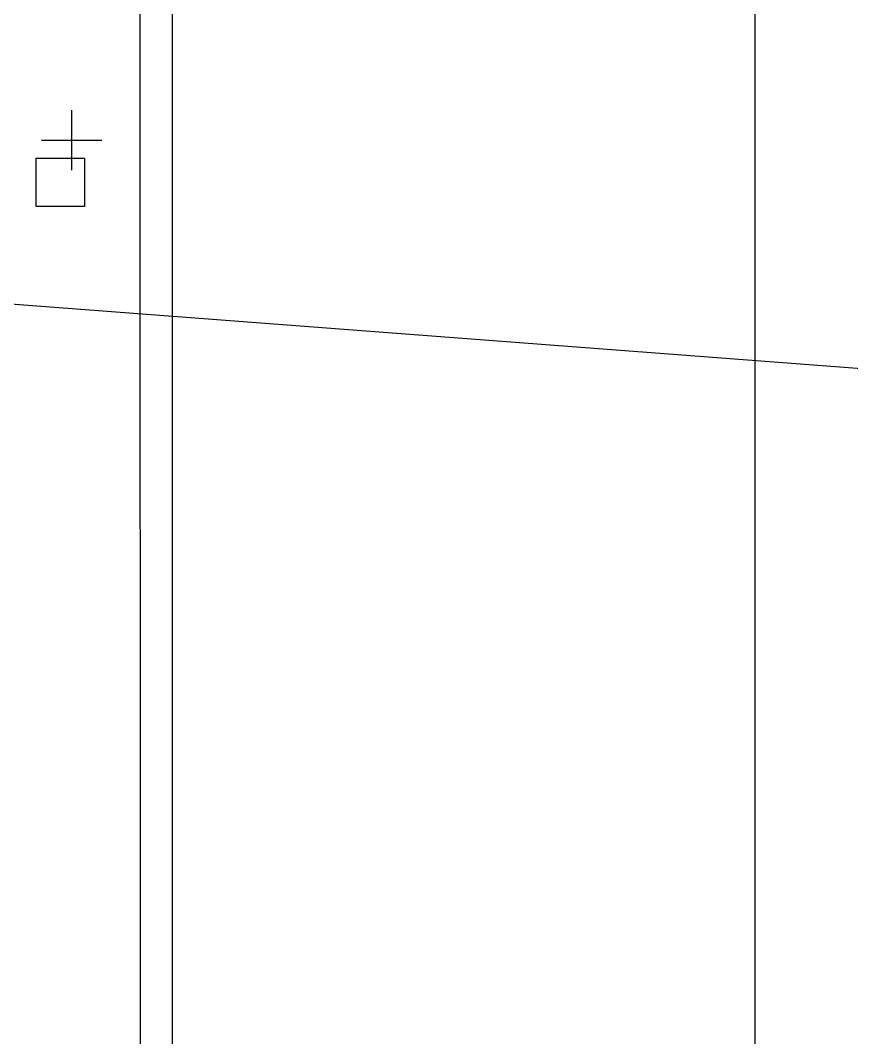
# Model space of a CAD drawing. Header units: millimetres. Extents: x -185079 to -2648, y 85916 to 249201.
# Drawn here: x -52650.8 to -52444, y 133149.5 to 133402.8 of the extents above; entities that cross this region are included whole.
import ezdxf

# ---------------------------------------------------------------- set-up
doc = ezdxf.new("R2010")
doc.units = ezdxf.units.MM
doc.linetypes.add('CENTER', pattern=[50.8, 31.75, -6.35, 6.35, -6.35])
for name, color, linetype in [('1', 4, 'Continuous'), ('2', 3, 'Continuous'), ('3中心线层', 1, 'CENTER')]:
    doc.layers.add(name, color=color, linetype=linetype)
doc.layers.add('2细线层', color=4, linetype='Continuous', lineweight=35)

msp = doc.modelspace()

# ---------------------------------------------------------------- linework, layer by layer
at = {"layer": '1', "color": 3, "lineweight": -3, "ltscale": 2, "extrusion": (-0.004685, -0.017452, 0.999837), "elevation": 0}
msp.add_lwpolyline([(-89340.74, 116693.2), (-79605.6, 119307.2), (-77739.8, 112358.53), (-87474.94, 109744.53)], close=True, dxfattribs=at)
at = {"layer": '1', "lineweight": -3, "ltscale": 2, "extrusion": (-0.004685, -0.017452, 0.999837), "elevation": 0}
msp.add_lwpolyline([(-87231.25, 109916.24), (-77857.26, 112433.27), (-79666.37, 119170.82), (-89040.36, 116653.79), (-87231.25, 109916.24)], dxfattribs=at)
at = {"layer": '1', "lineweight": -3, "ltscale": 2, "extrusion": (2.14094e-06, -0.034899, 0.999391), "elevation": -2273.94}
msp.add_lwpolyline([(-52638.7, 133373.54), (-52626.7, 133373.54), (-52626.7, 133361.54), (-52638.7, 133361.54)], close=True, dxfattribs=at)
at = {"layer": '2', "transparency": 33554687, "extrusion": (-0.004685, -0.017452, 0.999837)}
msp.add_line((-52468.09, 133542.92, 1783.4), (-52468.01, 132538.07, 1765.86), dxfattribs=at)
at = {"layer": '2', "extrusion": (-0.004685, -0.017452, 0.999837)}
msp.add_line((-53496.4, 133396.47, 1776.03), (-52111.46, 133290.9, 2115.11), dxfattribs=at)
at = {"layer": '2细线层', "lineweight": -3, "ltscale": 3, "transparency": 33554687, "extrusion": (-0.004685, -0.017452, 0.999837)}
msp.add_line((-52613.16, 134580.75, 1800.84), (-52613, 132603.06, 1766.32), dxfattribs=at)
at = {"layer": '2细线层', "lineweight": -3, "ltscale": 3, "extrusion": (-0.004685, -0.017452, 0.999837)}
msp.add_line((-52621.16, 134572.75, 1800.66), (-52621, 132611.06, 1766.42), dxfattribs=at)
at = {"layer": '3中心线层', "extrusion": (2.14094e-06, -0.034899, 0.999391)}
for p, q in [((-52638.06, 133380.44, 1779.77), (-52638.06, 133365.44, 1779.51)), ((-52645.56, 133372.94, 1779.6), (-52630.56, 133372.94, 1779.67))]:
    msp.add_line(p, q, dxfattribs=at)

doc.saveas('drawing.dxf')
